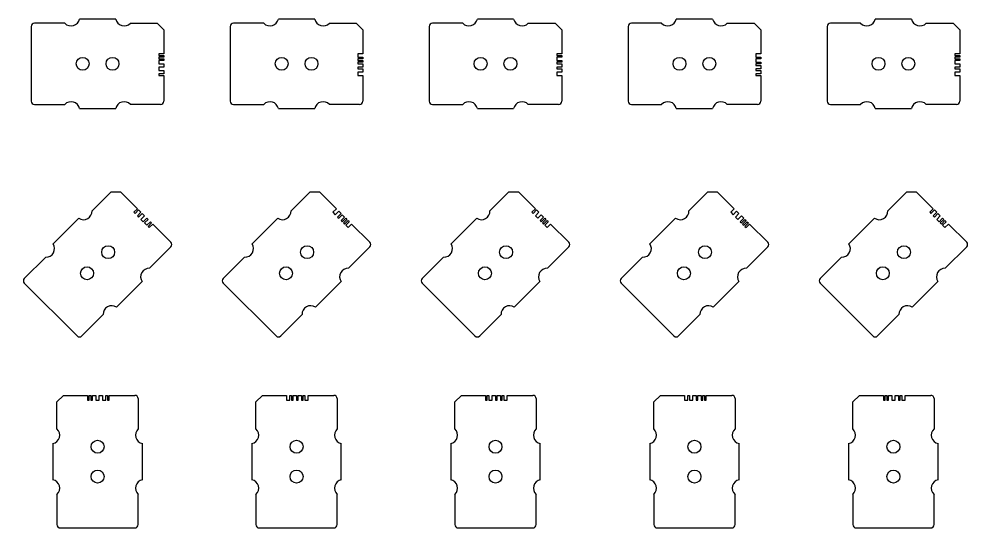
# Model space of a CAD drawing. Header units: millimetres. Extents: x -47 to 1127, y -640 to 27.
# Drawn here: x -47 to 527, y -280 to 27 of the extents above; entities that cross this region are included whole.
import ezdxf

# ---------------------------------------------------------------- set-up
doc = ezdxf.new("R2010")
doc.units = ezdxf.units.MM
doc.layers.add('High_Quality', color=5, linetype='Continuous')
doc.layers.add('Normal_Quality', color=3, linetype='Continuous')

# ---------------------------------------------------------------- blocks, each defined once
blk = doc.blocks.new('MNAK_RECT_HOLE_00')
at = {"layer": 'High_Quality', "color": 5}
for p, q in [((-6, 40), (-6, 37)), ((-6, 37), (-5, 37)), ((-5, 37), (-5, 40)), ((-5, 40), (-4, 40)), ((-4, 40), (-4, 37)), ((-4, 37), (-3, 37)), ((-3, 37), (-3, 40)), ((-3, 40), (-2, 40)), ((-2, 40), (-2, 37)), ((-2, 37), (0, 37)), ((0, 37), (0, 40)), ((0, 40), (2, 40)), ((2, 40), (2, 37)), ((2, 37), (4, 37)), ((4, 37), (4, 40)), ((4, 40), (6, 40)), ((6, 40), (6, 37)), ((6, 37), (7, 37)), ((7, 37), (7, 40))]:
    blk.add_line(p, q, dxfattribs=at)
at = {"layer": 'High_Quality', "color": 5, "linetype": 'Continuous', "lineweight": 25}
for centre in [(0, 9), (0, -9)]:
    blk.add_circle(centre, 3.9, dxfattribs=at)
at = {"layer": 'Normal_Quality', "color": 3}
for p, q in [((-24.5, 36), (-20.5, 40)), ((-20.5, 40), (-6, 40)), ((7, 40), (22.5, 40))]:
    blk.add_line(p, q, dxfattribs=at)
at = {"layer": 'Normal_Quality', "color": 3, "linetype": 'Continuous', "lineweight": 25}
for p, q in [((-24.5, 19.78), (-24.5, 36)), ((24.5, 38), (24.5, 19.78)), ((-27, 10.95), (-27, -10.95)), ((27, -10.95), (27, 10.95)), ((-24.5, -19.78), (-24.5, -38)), ((24.5, -38), (24.5, -19.78)), ((-22.5, -40), (22.5, -40))]:
    blk.add_line(p, q, dxfattribs=at)
for centre, radius, start, end in [((22.5, 38), 2, 0, 90), ((-28, 16), 5.15, -78.80348, 47.1867), ((28, 16), 5.15, 132.8133, -101.19652), ((-28, -16), 5.15, -47.1867, 78.80348), ((28, -16), 5.15, 101.19652, -132.8133), ((-22.5, -38), 2, 180, -90), ((22.5, -38), 2, -90, 0)]:
    blk.add_arc(centre, radius, start, end, dxfattribs=at)
blk = doc.blocks.new('MNAK_RECT_HOLE_01')
at = {"layer": 'High_Quality', "color": 5}
for p, q in [((-6, 40), (-6, 37)), ((-6, 37), (-4, 37)), ((-4, 37), (-4, 40)), ((-4, 40), (-3, 40)), ((-3, 40), (-3, 37)), ((-3, 37), (-2, 37)), ((-2, 37), (-2, 40)), ((-2, 40), (-1, 40)), ((-1, 40), (-1, 37)), ((-1, 37), (0, 37)), ((0, 37), (0, 40)), ((0, 40), (2, 40)), ((2, 40), (2, 37)), ((2, 37), (3, 37)), ((3, 37), (3, 40)), ((3, 40), (5, 40)), ((5, 40), (5, 37)), ((5, 37), (7, 37)), ((7, 37), (7, 40))]:
    blk.add_line(p, q, dxfattribs=at)
at = {"layer": 'High_Quality', "color": 5, "linetype": 'Continuous', "lineweight": 25}
for centre in [(0, 9), (0, -9)]:
    blk.add_circle(centre, 3.9, dxfattribs=at)
at = {"layer": 'Normal_Quality', "color": 3}
for p, q in [((-24.5, 36), (-20.5, 40)), ((-20.5, 40), (-6, 40)), ((7, 40), (22.5, 40))]:
    blk.add_line(p, q, dxfattribs=at)
at = {"layer": 'Normal_Quality', "color": 3, "linetype": 'Continuous', "lineweight": 25}
for p, q in [((-24.5, 19.78), (-24.5, 36)), ((24.5, 38), (24.5, 19.78)), ((-27, 10.95), (-27, -10.95)), ((27, -10.95), (27, 10.95)), ((-24.5, -19.78), (-24.5, -38)), ((24.5, -38), (24.5, -19.78)), ((-22.5, -40), (22.5, -40))]:
    blk.add_line(p, q, dxfattribs=at)
for centre, radius, start, end in [((22.5, 38), 2, 0, 90), ((-28, 16), 5.15, -78.80348, 47.1867), ((28, 16), 5.15, 132.8133, -101.19652), ((-28, -16), 5.15, -47.1867, 78.80348), ((28, -16), 5.15, 101.19652, -132.8133), ((-22.5, -38), 2, 180, -90), ((22.5, -38), 2, -90, 0)]:
    blk.add_arc(centre, radius, start, end, dxfattribs=at)
blk = doc.blocks.new('MNAK_RECT_HOLE_02')
at = {"layer": 'High_Quality', "color": 5}
for p, q in [((-6, 40), (-6, 37)), ((-6, 37), (-5, 37)), ((-5, 37), (-5, 40)), ((-5, 40), (-4, 40)), ((-4, 40), (-4, 37)), ((-4, 37), (-2, 37)), ((-2, 37), (-2, 40)), ((-2, 40), (-1, 40)), ((-1, 40), (-1, 37)), ((-1, 37), (0, 37)), ((0, 37), (0, 40)), ((0, 40), (2, 40)), ((2, 40), (2, 37)), ((2, 37), (3, 37)), ((3, 37), (3, 40)), ((3, 40), (5, 40)), ((5, 40), (5, 37)), ((5, 37), (7, 37)), ((7, 37), (7, 40))]:
    blk.add_line(p, q, dxfattribs=at)
at = {"layer": 'High_Quality', "color": 5, "linetype": 'Continuous', "lineweight": 25}
for centre in [(0, 9), (0, -9)]:
    blk.add_circle(centre, 3.9, dxfattribs=at)
at = {"layer": 'Normal_Quality', "color": 3}
for p, q in [((-24.5, 36), (-20.5, 40)), ((-20.5, 40), (-6, 40)), ((7, 40), (22.5, 40))]:
    blk.add_line(p, q, dxfattribs=at)
at = {"layer": 'Normal_Quality', "color": 3, "linetype": 'Continuous', "lineweight": 25}
for p, q in [((-24.5, 19.78), (-24.5, 36)), ((24.5, 38), (24.5, 19.78)), ((-27, 10.95), (-27, -10.95)), ((27, -10.95), (27, 10.95)), ((-24.5, -19.78), (-24.5, -38)), ((24.5, -38), (24.5, -19.78)), ((-22.5, -40), (22.5, -40))]:
    blk.add_line(p, q, dxfattribs=at)
for centre, radius, start, end in [((22.5, 38), 2, 0, 90), ((-28, 16), 5.15, -78.80348, 47.1867), ((28, 16), 5.15, 132.8133, -101.19652), ((-28, -16), 5.15, -47.1867, 78.80348), ((28, -16), 5.15, 101.19652, -132.8133), ((-22.5, -38), 2, 180, -90), ((22.5, -38), 2, -90, 0)]:
    blk.add_arc(centre, radius, start, end, dxfattribs=at)
blk = doc.blocks.new('MNAK_RECT_HOLE_03')
at = {"layer": 'High_Quality', "color": 5}
for p, q in [((-6, 40), (-6, 37)), ((-6, 37), (-4, 37)), ((-4, 37), (-4, 40)), ((-4, 40), (-3, 40)), ((-3, 40), (-3, 37)), ((-3, 37), (-1, 37)), ((-1, 37), (-1, 40)), ((-1, 40), (0, 40)), ((0, 40), (0, 37)), ((0, 37), (1, 37)), ((1, 37), (1, 40)), ((1, 40), (3, 40)), ((3, 40), (3, 37)), ((3, 37), (4, 37)), ((4, 37), (4, 40)), ((4, 40), (6, 40)), ((6, 40), (6, 37)), ((6, 37), (7, 37)), ((7, 37), (7, 40))]:
    blk.add_line(p, q, dxfattribs=at)
at = {"layer": 'High_Quality', "color": 5, "linetype": 'Continuous', "lineweight": 25}
for centre in [(0, 9), (0, -9)]:
    blk.add_circle(centre, 3.9, dxfattribs=at)
at = {"layer": 'Normal_Quality', "color": 3}
for p, q in [((-24.5, 36), (-20.5, 40)), ((-20.5, 40), (-6, 40)), ((7, 40), (22.5, 40))]:
    blk.add_line(p, q, dxfattribs=at)
at = {"layer": 'Normal_Quality', "color": 3, "linetype": 'Continuous', "lineweight": 25}
for p, q in [((-24.5, 19.78), (-24.5, 36)), ((24.5, 38), (24.5, 19.78)), ((-27, 10.95), (-27, -10.95)), ((27, -10.95), (27, 10.95)), ((-24.5, -19.78), (-24.5, -38)), ((24.5, -38), (24.5, -19.78)), ((-22.5, -40), (22.5, -40))]:
    blk.add_line(p, q, dxfattribs=at)
for centre, radius, start, end in [((22.5, 38), 2, 0, 90), ((-28, 16), 5.15, -78.80348, 47.1867), ((28, 16), 5.15, 132.8133, -101.19652), ((-28, -16), 5.15, -47.1867, 78.80348), ((28, -16), 5.15, 101.19652, -132.8133), ((-22.5, -38), 2, 180, -90), ((22.5, -38), 2, -90, 0)]:
    blk.add_arc(centre, radius, start, end, dxfattribs=at)
blk = doc.blocks.new('MNAK_RECT_HOLE_04')
at = {"layer": 'High_Quality', "color": 5}
for p, q in [((-6, 40), (-6, 37)), ((-6, 37), (-5, 37)), ((-5, 37), (-5, 40)), ((-5, 40), (-4, 40)), ((-4, 40), (-4, 37)), ((-4, 37), (-3, 37)), ((-3, 37), (-3, 40)), ((-3, 40), (-2, 40)), ((-2, 40), (-2, 37)), ((-2, 37), (0, 37)), ((0, 37), (0, 40)), ((0, 40), (2, 40)), ((2, 40), (2, 37)), ((2, 37), (3, 37)), ((3, 37), (3, 40)), ((3, 40), (5, 40)), ((5, 40), (5, 37)), ((5, 37), (7, 37)), ((7, 37), (7, 40))]:
    blk.add_line(p, q, dxfattribs=at)
at = {"layer": 'High_Quality', "color": 5, "linetype": 'Continuous', "lineweight": 25}
for centre in [(0, 9), (0, -9)]:
    blk.add_circle(centre, 3.9, dxfattribs=at)
at = {"layer": 'Normal_Quality', "color": 3}
for p, q in [((-24.5, 36), (-20.5, 40)), ((-20.5, 40), (-6, 40)), ((7, 40), (22.5, 40))]:
    blk.add_line(p, q, dxfattribs=at)
at = {"layer": 'Normal_Quality', "color": 3, "linetype": 'Continuous', "lineweight": 25}
for p, q in [((-24.5, 19.78), (-24.5, 36)), ((24.5, 38), (24.5, 19.78)), ((-27, 10.95), (-27, -10.95)), ((27, -10.95), (27, 10.95)), ((-24.5, -19.78), (-24.5, -38)), ((24.5, -38), (24.5, -19.78)), ((-22.5, -40), (22.5, -40))]:
    blk.add_line(p, q, dxfattribs=at)
for centre, radius, start, end in [((22.5, 38), 2, 0, 90), ((-28, 16), 5.15, -78.80348, 47.1867), ((28, 16), 5.15, 132.8133, -101.19652), ((-28, -16), 5.15, -47.1867, 78.80348), ((28, -16), 5.15, 101.19652, -132.8133), ((-22.5, -38), 2, 180, -90), ((22.5, -38), 2, -90, 0)]:
    blk.add_arc(centre, radius, start, end, dxfattribs=at)
blk = doc.blocks.new('MNAK_RECT_HOLE_30')
at = {"layer": 'High_Quality', "color": 5}
for p, q in [((-6, 40), (-6, 37)), ((-6, 37), (-5, 37)), ((-5, 37), (-5, 40)), ((-5, 40), (-3, 40)), ((-3, 40), (-3, 37)), ((-3, 37), (-2, 37)), ((-2, 37), (-2, 40)), ((-2, 40), (0, 40)), ((0, 40), (0, 37)), ((0, 37), (2, 37)), ((2, 37), (2, 40)), ((2, 40), (3, 40)), ((3, 40), (3, 37)), ((3, 37), (5, 37)), ((5, 37), (5, 40)), ((5, 40), (6, 40)), ((6, 40), (6, 37)), ((6, 37), (7, 37)), ((7, 37), (7, 40))]:
    blk.add_line(p, q, dxfattribs=at)
at = {"layer": 'High_Quality', "color": 5, "linetype": 'Continuous', "lineweight": 25}
for centre in [(0, 9), (0, -9)]:
    blk.add_circle(centre, 3.9, dxfattribs=at)
at = {"layer": 'Normal_Quality', "color": 3}
for p, q in [((-24.5, 36), (-20.5, 40)), ((-20.5, 40), (-6, 40)), ((7, 40), (22.5, 40))]:
    blk.add_line(p, q, dxfattribs=at)
at = {"layer": 'Normal_Quality', "color": 3, "linetype": 'Continuous', "lineweight": 25}
for p, q in [((-24.5, 19.78), (-24.5, 36)), ((24.5, 38), (24.5, 19.78)), ((-27, 10.95), (-27, -10.95)), ((27, -10.95), (27, 10.95)), ((-24.5, -19.78), (-24.5, -38)), ((24.5, -38), (24.5, -19.78)), ((-22.5, -40), (22.5, -40))]:
    blk.add_line(p, q, dxfattribs=at)
for centre, radius, start, end in [((22.5, 38), 2, 0, 90), ((-28, 16), 5.15, -78.80348, 47.1867), ((28, 16), 5.15, 132.8133, -101.19652), ((-28, -16), 5.15, -47.1867, 78.80348), ((28, -16), 5.15, 101.19652, -132.8133), ((-22.5, -38), 2, 180, -90), ((22.5, -38), 2, -90, 0)]:
    blk.add_arc(centre, radius, start, end, dxfattribs=at)
blk = doc.blocks.new('MNAK_RECT_HOLE_31')
at = {"layer": 'High_Quality', "color": 5}
for p, q in [((-6, 40), (-6, 37)), ((-6, 37), (-4, 37)), ((-4, 37), (-4, 40)), ((-4, 40), (-2, 40)), ((-2, 40), (-2, 37)), ((-2, 37), (-1, 37)), ((-1, 37), (-1, 40)), ((-1, 40), (1, 40)), ((1, 40), (1, 37)), ((1, 37), (2, 37)), ((2, 37), (2, 40)), ((2, 40), (3, 40)), ((3, 40), (3, 37)), ((3, 37), (4, 37)), ((4, 37), (4, 40)), ((4, 40), (5, 40)), ((5, 40), (5, 37)), ((5, 37), (7, 37)), ((7, 37), (7, 40))]:
    blk.add_line(p, q, dxfattribs=at)
at = {"layer": 'High_Quality', "color": 5, "linetype": 'Continuous', "lineweight": 25}
for centre in [(0, 9), (0, -9)]:
    blk.add_circle(centre, 3.9, dxfattribs=at)
at = {"layer": 'Normal_Quality', "color": 3}
for p, q in [((-24.5, 36), (-20.5, 40)), ((-20.5, 40), (-6, 40)), ((7, 40), (22.5, 40))]:
    blk.add_line(p, q, dxfattribs=at)
at = {"layer": 'Normal_Quality', "color": 3, "linetype": 'Continuous', "lineweight": 25}
for p, q in [((-24.5, 19.78), (-24.5, 36)), ((24.5, 38), (24.5, 19.78)), ((-27, 10.95), (-27, -10.95)), ((27, -10.95), (27, 10.95)), ((-24.5, -19.78), (-24.5, -38)), ((24.5, -38), (24.5, -19.78)), ((-22.5, -40), (22.5, -40))]:
    blk.add_line(p, q, dxfattribs=at)
for centre, radius, start, end in [((22.5, 38), 2, 0, 90), ((-28, 16), 5.15, -78.80348, 47.1867), ((28, 16), 5.15, 132.8133, -101.19652), ((-28, -16), 5.15, -47.1867, 78.80348), ((28, -16), 5.15, 101.19652, -132.8133), ((-22.5, -38), 2, 180, -90), ((22.5, -38), 2, -90, 0)]:
    blk.add_arc(centre, radius, start, end, dxfattribs=at)
blk = doc.blocks.new('MNAK_RECT_HOLE_32')
at = {"layer": 'High_Quality', "color": 5}
for p, q in [((-6, 40), (-6, 37)), ((-6, 37), (-5, 37)), ((-5, 37), (-5, 40)), ((-5, 40), (-3, 40)), ((-3, 40), (-3, 37)), ((-3, 37), (-1, 37)), ((-1, 37), (-1, 40)), ((-1, 40), (1, 40)), ((1, 40), (1, 37)), ((1, 37), (2, 37)), ((2, 37), (2, 40)), ((2, 40), (3, 40)), ((3, 40), (3, 37)), ((3, 37), (4, 37)), ((4, 37), (4, 40)), ((4, 40), (5, 40)), ((5, 40), (5, 37)), ((5, 37), (7, 37)), ((7, 37), (7, 40))]:
    blk.add_line(p, q, dxfattribs=at)
at = {"layer": 'High_Quality', "color": 5, "linetype": 'Continuous', "lineweight": 25}
for centre in [(0, 9), (0, -9)]:
    blk.add_circle(centre, 3.9, dxfattribs=at)
at = {"layer": 'Normal_Quality', "color": 3}
for p, q in [((-24.5, 36), (-20.5, 40)), ((-20.5, 40), (-6, 40)), ((7, 40), (22.5, 40))]:
    blk.add_line(p, q, dxfattribs=at)
at = {"layer": 'Normal_Quality', "color": 3, "linetype": 'Continuous', "lineweight": 25}
for p, q in [((-24.5, 19.78), (-24.5, 36)), ((24.5, 38), (24.5, 19.78)), ((-27, 10.95), (-27, -10.95)), ((27, -10.95), (27, 10.95)), ((-24.5, -19.78), (-24.5, -38)), ((24.5, -38), (24.5, -19.78)), ((-22.5, -40), (22.5, -40))]:
    blk.add_line(p, q, dxfattribs=at)
for centre, radius, start, end in [((22.5, 38), 2, 0, 90), ((-28, 16), 5.15, -78.80348, 47.1867), ((28, 16), 5.15, 132.8133, -101.19652), ((-28, -16), 5.15, -47.1867, 78.80348), ((28, -16), 5.15, 101.19652, -132.8133), ((-22.5, -38), 2, 180, -90), ((22.5, -38), 2, -90, 0)]:
    blk.add_arc(centre, radius, start, end, dxfattribs=at)
blk = doc.blocks.new('MNAK_RECT_HOLE_33')
at = {"layer": 'High_Quality', "color": 5}
for p, q in [((-6, 40), (-6, 37)), ((-6, 37), (-4, 37)), ((-4, 37), (-4, 40)), ((-4, 40), (-2, 40)), ((-2, 40), (-2, 37)), ((-2, 37), (0, 37)), ((0, 37), (0, 40)), ((0, 40), (2, 40)), ((2, 40), (2, 37)), ((2, 37), (3, 37)), ((3, 37), (3, 40)), ((3, 40), (4, 40)), ((4, 40), (4, 37)), ((4, 37), (5, 37)), ((5, 37), (5, 40)), ((5, 40), (6, 40)), ((6, 40), (6, 37)), ((6, 37), (7, 37)), ((7, 37), (7, 40))]:
    blk.add_line(p, q, dxfattribs=at)
at = {"layer": 'High_Quality', "color": 5, "linetype": 'Continuous', "lineweight": 25}
for centre in [(0, 9), (0, -9)]:
    blk.add_circle(centre, 3.9, dxfattribs=at)
at = {"layer": 'Normal_Quality', "color": 3}
for p, q in [((-24.5, 36), (-20.5, 40)), ((-20.5, 40), (-6, 40)), ((7, 40), (22.5, 40))]:
    blk.add_line(p, q, dxfattribs=at)
at = {"layer": 'Normal_Quality', "color": 3, "linetype": 'Continuous', "lineweight": 25}
for p, q in [((-24.5, 19.78), (-24.5, 36)), ((24.5, 38), (24.5, 19.78)), ((-27, 10.95), (-27, -10.95)), ((27, -10.95), (27, 10.95)), ((-24.5, -19.78), (-24.5, -38)), ((24.5, -38), (24.5, -19.78)), ((-22.5, -40), (22.5, -40))]:
    blk.add_line(p, q, dxfattribs=at)
for centre, radius, start, end in [((22.5, 38), 2, 0, 90), ((-28, 16), 5.15, -78.80348, 47.1867), ((28, 16), 5.15, 132.8133, -101.19652), ((-28, -16), 5.15, -47.1867, 78.80348), ((28, -16), 5.15, 101.19652, -132.8133), ((-22.5, -38), 2, 180, -90), ((22.5, -38), 2, -90, 0)]:
    blk.add_arc(centre, radius, start, end, dxfattribs=at)
blk = doc.blocks.new('MNAK_RECT_HOLE_34')
at = {"layer": 'High_Quality', "color": 5}
for p, q in [((-6, 40), (-6, 37)), ((-6, 37), (-5, 37)), ((-5, 37), (-5, 40)), ((-5, 40), (-3, 40)), ((-3, 40), (-3, 37)), ((-3, 37), (-2, 37)), ((-2, 37), (-2, 40)), ((-2, 40), (0, 40)), ((0, 40), (0, 37)), ((0, 37), (2, 37)), ((2, 37), (2, 40)), ((2, 40), (3, 40)), ((3, 40), (3, 37)), ((3, 37), (4, 37)), ((4, 37), (4, 40)), ((4, 40), (5, 40)), ((5, 40), (5, 37)), ((5, 37), (7, 37)), ((7, 37), (7, 40))]:
    blk.add_line(p, q, dxfattribs=at)
at = {"layer": 'High_Quality', "color": 5, "linetype": 'Continuous', "lineweight": 25}
for centre in [(0, 9), (0, -9)]:
    blk.add_circle(centre, 3.9, dxfattribs=at)
at = {"layer": 'Normal_Quality', "color": 3}
for p, q in [((-24.5, 36), (-20.5, 40)), ((-20.5, 40), (-6, 40)), ((7, 40), (22.5, 40))]:
    blk.add_line(p, q, dxfattribs=at)
at = {"layer": 'Normal_Quality', "color": 3, "linetype": 'Continuous', "lineweight": 25}
for p, q in [((-24.5, 19.78), (-24.5, 36)), ((24.5, 38), (24.5, 19.78)), ((-27, 10.95), (-27, -10.95)), ((27, -10.95), (27, 10.95)), ((-24.5, -19.78), (-24.5, -38)), ((24.5, -38), (24.5, -19.78)), ((-22.5, -40), (22.5, -40))]:
    blk.add_line(p, q, dxfattribs=at)
for centre, radius, start, end in [((22.5, 38), 2, 0, 90), ((-28, 16), 5.15, -78.80348, 47.1867), ((28, 16), 5.15, 132.8133, -101.19652), ((-28, -16), 5.15, -47.1867, 78.80348), ((28, -16), 5.15, 101.19652, -132.8133), ((-22.5, -38), 2, 180, -90), ((22.5, -38), 2, -90, 0)]:
    blk.add_arc(centre, radius, start, end, dxfattribs=at)
blk = doc.blocks.new('MNAK_RECT_HOLE_60')
at = {"layer": 'High_Quality', "color": 5}
for p, q in [((-6, 40), (-6, 37)), ((-6, 37), (-5, 37)), ((-5, 37), (-5, 40)), ((-5, 40), (-4, 40)), ((-4, 40), (-4, 37)), ((-4, 37), (-3, 37)), ((-3, 37), (-3, 40)), ((-3, 40), (-1, 40)), ((-1, 40), (-1, 37)), ((-1, 37), (1, 37)), ((1, 37), (1, 40)), ((1, 40), (3, 40)), ((3, 40), (3, 37)), ((3, 37), (5, 37)), ((5, 37), (5, 40)), ((5, 40), (6, 40)), ((6, 40), (6, 37)), ((6, 37), (7, 37)), ((7, 37), (7, 40))]:
    blk.add_line(p, q, dxfattribs=at)
at = {"layer": 'High_Quality', "color": 5, "linetype": 'Continuous', "lineweight": 25}
for centre in [(0, 9), (0, -9)]:
    blk.add_circle(centre, 3.9, dxfattribs=at)
at = {"layer": 'Normal_Quality', "color": 3}
for p, q in [((-24.5, 36), (-20.5, 40)), ((-20.5, 40), (-6, 40)), ((7, 40), (22.5, 40))]:
    blk.add_line(p, q, dxfattribs=at)
at = {"layer": 'Normal_Quality', "color": 3, "linetype": 'Continuous', "lineweight": 25}
for p, q in [((-24.5, 19.78), (-24.5, 36)), ((24.5, 38), (24.5, 19.78)), ((-27, 10.95), (-27, -10.95)), ((27, -10.95), (27, 10.95)), ((-24.5, -19.78), (-24.5, -38)), ((24.5, -38), (24.5, -19.78)), ((-22.5, -40), (22.5, -40))]:
    blk.add_line(p, q, dxfattribs=at)
for centre, radius, start, end in [((22.5, 38), 2, 0, 90), ((-28, 16), 5.15, -78.80348, 47.1867), ((28, 16), 5.15, 132.8133, -101.19652), ((-28, -16), 5.15, -47.1867, 78.80348), ((28, -16), 5.15, 101.19652, -132.8133), ((-22.5, -38), 2, 180, -90), ((22.5, -38), 2, -90, 0)]:
    blk.add_arc(centre, radius, start, end, dxfattribs=at)
blk = doc.blocks.new('MNAK_RECT_HOLE_61')
at = {"layer": 'High_Quality', "color": 5}
for p, q in [((-6, 40), (-6, 37)), ((-6, 37), (-4, 37)), ((-4, 37), (-4, 40)), ((-4, 40), (-3, 40)), ((-3, 40), (-3, 37)), ((-3, 37), (-2, 37)), ((-2, 37), (-2, 40)), ((-2, 40), (0, 40)), ((0, 40), (0, 37)), ((0, 37), (1, 37)), ((1, 37), (1, 40)), ((1, 40), (3, 40)), ((3, 40), (3, 37)), ((3, 37), (4, 37)), ((4, 37), (4, 40)), ((4, 40), (5, 40)), ((5, 40), (5, 37)), ((5, 37), (7, 37)), ((7, 37), (7, 40))]:
    blk.add_line(p, q, dxfattribs=at)
at = {"layer": 'High_Quality', "color": 5, "linetype": 'Continuous', "lineweight": 25}
for centre in [(0, 9), (0, -9)]:
    blk.add_circle(centre, 3.9, dxfattribs=at)
at = {"layer": 'Normal_Quality', "color": 3}
for p, q in [((-24.5, 36), (-20.5, 40)), ((-20.5, 40), (-6, 40)), ((7, 40), (22.5, 40))]:
    blk.add_line(p, q, dxfattribs=at)
at = {"layer": 'Normal_Quality', "color": 3, "linetype": 'Continuous', "lineweight": 25}
for p, q in [((-24.5, 19.78), (-24.5, 36)), ((24.5, 38), (24.5, 19.78)), ((-27, 10.95), (-27, -10.95)), ((27, -10.95), (27, 10.95)), ((-24.5, -19.78), (-24.5, -38)), ((24.5, -38), (24.5, -19.78)), ((-22.5, -40), (22.5, -40))]:
    blk.add_line(p, q, dxfattribs=at)
for centre, radius, start, end in [((22.5, 38), 2, 0, 90), ((-28, 16), 5.15, -78.80348, 47.1867), ((28, 16), 5.15, 132.8133, -101.19652), ((-28, -16), 5.15, -47.1867, 78.80348), ((28, -16), 5.15, 101.19652, -132.8133), ((-22.5, -38), 2, 180, -90), ((22.5, -38), 2, -90, 0)]:
    blk.add_arc(centre, radius, start, end, dxfattribs=at)
blk = doc.blocks.new('MNAK_RECT_HOLE_62')
at = {"layer": 'High_Quality', "color": 5}
for p, q in [((-6, 40), (-6, 37)), ((-6, 37), (-5, 37)), ((-5, 37), (-5, 40)), ((-5, 40), (-4, 40)), ((-4, 40), (-4, 37)), ((-4, 37), (-2, 37)), ((-2, 37), (-2, 40)), ((-2, 40), (0, 40)), ((0, 40), (0, 37)), ((0, 37), (1, 37)), ((1, 37), (1, 40)), ((1, 40), (3, 40)), ((3, 40), (3, 37)), ((3, 37), (4, 37)), ((4, 37), (4, 40)), ((4, 40), (5, 40)), ((5, 40), (5, 37)), ((5, 37), (7, 37)), ((7, 37), (7, 40))]:
    blk.add_line(p, q, dxfattribs=at)
at = {"layer": 'High_Quality', "color": 5, "linetype": 'Continuous', "lineweight": 25}
for centre in [(0, 9), (0, -9)]:
    blk.add_circle(centre, 3.9, dxfattribs=at)
at = {"layer": 'Normal_Quality', "color": 3}
for p, q in [((-24.5, 36), (-20.5, 40)), ((-20.5, 40), (-6, 40)), ((7, 40), (22.5, 40))]:
    blk.add_line(p, q, dxfattribs=at)
at = {"layer": 'Normal_Quality', "color": 3, "linetype": 'Continuous', "lineweight": 25}
for p, q in [((-24.5, 19.78), (-24.5, 36)), ((24.5, 38), (24.5, 19.78)), ((-27, 10.95), (-27, -10.95)), ((27, -10.95), (27, 10.95)), ((-24.5, -19.78), (-24.5, -38)), ((24.5, -38), (24.5, -19.78)), ((-22.5, -40), (22.5, -40))]:
    blk.add_line(p, q, dxfattribs=at)
for centre, radius, start, end in [((22.5, 38), 2, 0, 90), ((-28, 16), 5.15, -78.80348, 47.1867), ((28, 16), 5.15, 132.8133, -101.19652), ((-28, -16), 5.15, -47.1867, 78.80348), ((28, -16), 5.15, 101.19652, -132.8133), ((-22.5, -38), 2, 180, -90), ((22.5, -38), 2, -90, 0)]:
    blk.add_arc(centre, radius, start, end, dxfattribs=at)
blk = doc.blocks.new('MNAK_RECT_HOLE_63')
at = {"layer": 'High_Quality', "color": 5}
for p, q in [((-6, 40), (-6, 37)), ((-6, 37), (-4, 37)), ((-4, 37), (-4, 40)), ((-4, 40), (-3, 40)), ((-3, 40), (-3, 37)), ((-3, 37), (-1, 37)), ((-1, 37), (-1, 40)), ((-1, 40), (1, 40)), ((1, 40), (1, 37)), ((1, 37), (2, 37)), ((2, 37), (2, 40)), ((2, 40), (4, 40)), ((4, 40), (4, 37)), ((4, 37), (5, 37)), ((5, 37), (5, 40)), ((5, 40), (6, 40)), ((6, 40), (6, 37)), ((6, 37), (7, 37)), ((7, 37), (7, 40))]:
    blk.add_line(p, q, dxfattribs=at)
at = {"layer": 'High_Quality', "color": 5, "linetype": 'Continuous', "lineweight": 25}
for centre in [(0, 9), (0, -9)]:
    blk.add_circle(centre, 3.9, dxfattribs=at)
at = {"layer": 'Normal_Quality', "color": 3}
for p, q in [((-24.5, 36), (-20.5, 40)), ((-20.5, 40), (-6, 40)), ((7, 40), (22.5, 40))]:
    blk.add_line(p, q, dxfattribs=at)
at = {"layer": 'Normal_Quality', "color": 3, "linetype": 'Continuous', "lineweight": 25}
for p, q in [((-24.5, 19.78), (-24.5, 36)), ((24.5, 38), (24.5, 19.78)), ((-27, 10.95), (-27, -10.95)), ((27, -10.95), (27, 10.95)), ((-24.5, -19.78), (-24.5, -38)), ((24.5, -38), (24.5, -19.78)), ((-22.5, -40), (22.5, -40))]:
    blk.add_line(p, q, dxfattribs=at)
for centre, radius, start, end in [((22.5, 38), 2, 0, 90), ((-28, 16), 5.15, -78.80348, 47.1867), ((28, 16), 5.15, 132.8133, -101.19652), ((-28, -16), 5.15, -47.1867, 78.80348), ((28, -16), 5.15, 101.19652, -132.8133), ((-22.5, -38), 2, 180, -90), ((22.5, -38), 2, -90, 0)]:
    blk.add_arc(centre, radius, start, end, dxfattribs=at)
blk = doc.blocks.new('MNAK_RECT_HOLE_64')
at = {"layer": 'High_Quality', "color": 5}
for p, q in [((-6, 40), (-6, 37)), ((-6, 37), (-5, 37)), ((-5, 37), (-5, 40)), ((-5, 40), (-4, 40)), ((-4, 40), (-4, 37)), ((-4, 37), (-3, 37)), ((-3, 37), (-3, 40)), ((-3, 40), (-1, 40)), ((-1, 40), (-1, 37)), ((-1, 37), (1, 37)), ((1, 37), (1, 40)), ((1, 40), (3, 40)), ((3, 40), (3, 37)), ((3, 37), (4, 37)), ((4, 37), (4, 40)), ((4, 40), (5, 40)), ((5, 40), (5, 37)), ((5, 37), (7, 37)), ((7, 37), (7, 40))]:
    blk.add_line(p, q, dxfattribs=at)
at = {"layer": 'High_Quality', "color": 5, "linetype": 'Continuous', "lineweight": 25}
for centre in [(0, 9), (0, -9)]:
    blk.add_circle(centre, 3.9, dxfattribs=at)
at = {"layer": 'Normal_Quality', "color": 3}
for p, q in [((-24.5, 36), (-20.5, 40)), ((-20.5, 40), (-6, 40)), ((7, 40), (22.5, 40))]:
    blk.add_line(p, q, dxfattribs=at)
at = {"layer": 'Normal_Quality', "color": 3, "linetype": 'Continuous', "lineweight": 25}
for p, q in [((-24.5, 19.78), (-24.5, 36)), ((24.5, 38), (24.5, 19.78)), ((-27, 10.95), (-27, -10.95)), ((27, -10.95), (27, 10.95)), ((-24.5, -19.78), (-24.5, -38)), ((24.5, -38), (24.5, -19.78)), ((-22.5, -40), (22.5, -40))]:
    blk.add_line(p, q, dxfattribs=at)
for centre, radius, start, end in [((22.5, 38), 2, 0, 90), ((-28, 16), 5.15, -78.80348, 47.1867), ((28, 16), 5.15, 132.8133, -101.19652), ((-28, -16), 5.15, -47.1867, 78.80348), ((28, -16), 5.15, 101.19652, -132.8133), ((-22.5, -38), 2, 180, -90), ((22.5, -38), 2, -90, 0)]:
    blk.add_arc(centre, radius, start, end, dxfattribs=at)

msp = doc.modelspace()

# ---------------------------------------------------------------- block references
for name, p, rotation in [('MNAK_RECT_HOLE_00', (0, 0), -90), ('MNAK_RECT_HOLE_01', (120, 0), -90), ('MNAK_RECT_HOLE_02', (240, 0), -90), ('MNAK_RECT_HOLE_03', (360, 0), -90), ('MNAK_RECT_HOLE_04', (480, 0), -90), ('MNAK_RECT_HOLE_30', (0, -120), -45), ('MNAK_RECT_HOLE_31', (120, -120), -45), ('MNAK_RECT_HOLE_32', (240, -120), -45), ('MNAK_RECT_HOLE_33', (360, -120), -45), ('MNAK_RECT_HOLE_34', (480, -120), -45)]:
    msp.add_blockref(name, p, dxfattribs=dict(rotation=rotation))
for name, p in [('MNAK_RECT_HOLE_60', (0, -240)), ('MNAK_RECT_HOLE_61', (120, -240)), ('MNAK_RECT_HOLE_62', (240, -240)), ('MNAK_RECT_HOLE_63', (360, -240)), ('MNAK_RECT_HOLE_64', (480, -240))]:
    msp.add_blockref(name, p)

doc.saveas('drawing.dxf')
